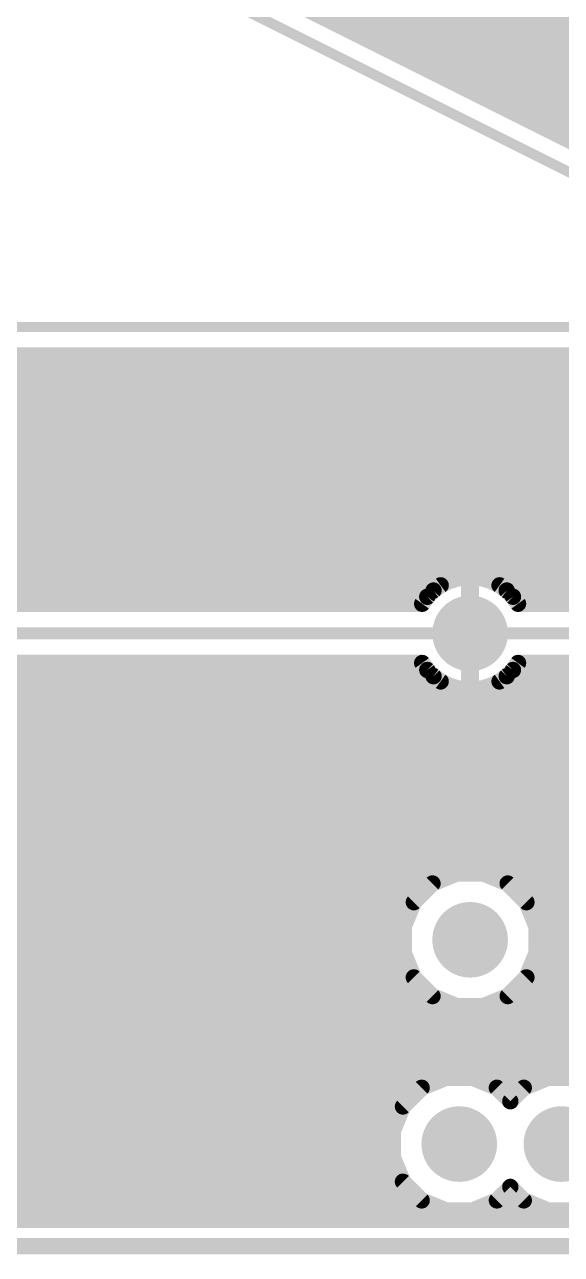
# Model space of a CAD drawing. Extents: x -0.2 to 78.9, y -2.7 to 86.6.
# Drawn here: x 28.29 to 41.64, y -2.74 to 27.84 of the extents above; entities that cross this region are included whole.
import ezdxf

# ---------------------------------------------------------------- set-up
doc = ezdxf.new("R2010")
doc.units = 0
for name, color, linetype in [('16', 174, 'CONTINUOUS'), ('17', 94, 'CONTINUOUS'), ('20', 178, 'CONTINUOUS')]:
    doc.layers.add(name, color=color, linetype=linetype)

# ---------------------------------------------------------------- blocks, each defined once
blk = doc.blocks.new('ROUNDP')
at = {"const_width": 0.5}
blk.add_lwpolyline([(0, -0.25, 1), (0, 0.25, 1), (0, -0.25)], format="xyb", dxfattribs=at)

msp = doc.modelspace()

# ---------------------------------------------------------------- linework, layer by layer
at = {"layer": '16'}
for points, const_width in [([(47.1579, 22.3011), (29.6311, 31.0645)], 0.4064), ([(29.21, 30.48), (46.99, 21.59)], 0.254), ([(35.6769, 28.0416), (61.0634, 28.0416)], 0.4064), ([(36.4897, 27.6352), (60.8604, 27.6352)], 0.4064), ([(37.3025, 27.2288), (60.6745, 27.2288)], 0.4064), ([(38.1153, 26.8224), (60.579, 26.8224)], 0.4064), ([(38.9281, 26.416), (60.579, 26.416)], 0.4064), ([(39.7409, 26.0096), (60.7164, 26.0096)], 0.4064), ([(40.5537, 25.6032), (60.9618, 25.6032)], 0.4064), ([(41.3665, 25.1968), (60.962, 25.1968)], 0.4064), ([(16.51, 20.32), (67.31, 20.32)], 0.254), ([(16.7028, 19.5072), (66.9542, 19.5072)], 0.4064), ([(16.8045, 19.6088), (66.7089, 19.6088)], 0.4064), ([(16.2964, 19.1008), (78.0796, 19.1008)], 0.4064), ([(15.89, 18.6944), (78.0796, 18.6944)], 0.4064), ([(15.5466, 18.288), (78.0796, 18.288)], 0.4064), ([(15.6209, 17.8816), (78.0796, 17.8816)], 0.4064), ([(15.6209, 17.4752), (78.0796, 17.4752)], 0.4064), ([(15.4624, 17.0688), (78.0796, 17.0688)], 0.4064), ([(15.1872, 16.6624), (61.3498, 16.6624)], 0.4064), ([(15.2888, 16.256), (53.6504, 16.256)], 0.4064), ([(15.5045, 15.8496), (53.3528, 15.8496)], 0.4064), ([(15.6209, 15.4432), (53.2278, 15.4432)], 0.4064), ([(15.6209, 15.0368), (53.2277, 15.0368)], 0.4064), ([(15.5044, 14.6304), (53.3526, 14.6304)], 0.4064), ([(15.2889, 14.224), (53.6503, 14.224)], 0.4064), ([(38.6378, 13.8947), (38.4599, 13.7655)], 0.4064), ([(38.8337, 13.9946), (38.6378, 13.8947)], 0.4064), ([(39.0428, 14.0625), (38.8337, 13.9946)], 0.4064), ([(39.26, 14.0969), (39.0428, 14.0625)], 0.4064), ([(39.348, 14.0969), (39.26, 14.0969)], 0.4064), ([(39.348, 13.4365), (39.348, 14.0969)], 0.4064), ([(39.4799, 14.0969), (39.3918, 14.0969)], 0.4064), ([(39.3918, 14.0969), (39.3918, 13.4365)], 0.4064), ([(39.6971, 14.0625), (39.4799, 14.0969)], 0.4064), ([(39.9062, 13.9946), (39.6971, 14.0625)], 0.4064), ([(40.1021, 13.8947), (39.9062, 13.9946)], 0.4064), ([(40.28, 13.7655), (40.1021, 13.8947)], 0.4064), ([(14.8503, 13.8176), (38.5317, 13.8176)], 0.4064), ([(38.3044, 13.61), (38.1785, 13.4365)], 0.4064), ([(38.4599, 13.7655), (38.3044, 13.61)], 0.4064), ([(39.348, 13.8176), (39.3918, 13.8176)], 0.4064), ([(40.2083, 13.8176), (61.3495, 13.8176)], 0.4064), ([(40.4355, 13.61), (40.28, 13.7655)], 0.4064), ([(40.5614, 13.4365), (40.4355, 13.61)], 0.4064), ([(38.1785, 13.4365), (6.8071, 13.4365)], 0.4064), ([(39.3918, 13.4365), (39.348, 13.4365)], 0.4064), ([(49.3834, 13.4365), (40.5614, 13.4365)], 0.4064), ([(5.08, 12.7), (49.53, 12.7)], 0.3048), ([(6.8071, 11.9634), (38.1785, 11.9634)], 0.4064), ([(6.8071, 11.7856), (38.3087, 11.7856)], 0.4064), ([(38.1785, 11.9634), (38.3044, 11.7899)], 0.4064), ([(38.3044, 11.7899), (38.4599, 11.6344)], 0.4064), ([(39.348, 11.303), (39.348, 11.9634)], 0.4064), ([(39.348, 11.9634), (39.3918, 11.9634)], 0.4064), ([(39.348, 11.7856), (39.3918, 11.7856)], 0.4064), ([(39.3918, 11.9634), (39.3918, 11.303)], 0.4064), ([(40.28, 11.6344), (40.4355, 11.7899)], 0.4064), ([(40.4312, 11.7856), (49.4026, 11.7856)], 0.4064), ([(40.4355, 11.7899), (40.5614, 11.9634)], 0.4064), ([(40.5614, 11.9634), (49.2248, 11.9634)], 0.4064), ([(38.4599, 11.6344), (38.6378, 11.5052)], 0.4064), ([(38.6378, 11.5052), (38.8337, 11.4053)], 0.4064), ([(39.9062, 11.4053), (40.1021, 11.5052)], 0.4064), ([(40.1021, 11.5052), (40.28, 11.6344)], 0.4064), ([(6.7394, 11.3792), (38.914, 11.3792)], 0.4064), ([(38.8337, 11.4053), (39.0428, 11.3374)], 0.4064), ([(39.0428, 11.3374), (39.26, 11.303)], 0.4064), ([(39.26, 11.303), (39.348, 11.303)], 0.4064), ([(39.348, 11.3792), (39.3918, 11.3792)], 0.4064), ([(39.3918, 11.303), (39.4799, 11.303)], 0.4064), ([(39.4799, 11.303), (39.6971, 11.3374)], 0.4064), ([(39.6971, 11.3374), (39.9062, 11.4053)], 0.4064), ([(39.8258, 11.3792), (49.809, 11.3792)], 0.4064), ([(6.2374, 10.9728), (50.2154, 10.9728)], 0.4064), ([(5.6419, 10.5664), (50.6218, 10.5664)], 0.4064), ([(6.2033, 10.16), (51.0282, 10.16)], 0.4064), ([(6.4491, 9.7536), (51.4346, 9.7536)], 0.4064), ([(6.5482, 9.3472), (51.841, 9.3472)], 0.4064), ([(6.5304, 8.9408), (52.2474, 8.9408)], 0.4064), ([(6.3942, 8.5344), (52.6538, 8.5344)], 0.4064), ([(6.0914, 8.128), (53.0602, 8.128)], 0.4064), ([(0.6603, 7.7216), (53.4666, 7.7216)], 0.4064), ([(0.6603, 7.3152), (53.873, 7.3152)], 0.4064), ([(0.6603, 6.9088), (54.402, 6.9088)], 0.4064), ([(39.0415, 6.7309), (38.4347, 6.4796)], 0.4064), ([(39.6984, 6.7309), (39.0415, 6.7309)], 0.4064), ([(40.3052, 6.4796), (39.6984, 6.7309)], 0.4064), ([(0.6603, 6.5024), (38.4898, 6.5024)], 0.4064), ([(38.4347, 6.4796), (37.9703, 6.0152)], 0.4064), ([(40.2502, 6.5024), (66.1158, 6.5024)], 0.4064), ([(40.7696, 6.0152), (40.3052, 6.4796)], 0.4064), ([(0.6603, 6.096), (38.0511, 6.096)], 0.4064), ([(37.9703, 6.0152), (37.719, 5.4084)], 0.4064), ([(40.6888, 6.096), (66.5222, 6.096)], 0.4064), ([(41.0209, 5.4084), (40.7696, 6.0152)], 0.4064), ([(0.6603, 5.6896), (37.8355, 5.6896)], 0.4064), ([(40.9045, 5.6896), (66.9286, 5.6896)], 0.4064), ([(37.719, 5.4084), (37.719, 4.7515)], 0.4064), ([(41.0209, 4.7515), (41.0209, 5.4084)], 0.4064), ([(0.6603, 5.2832), (37.719, 5.2832)], 0.4064), ([(41.0209, 5.2832), (67.335, 5.2832)], 0.4064), ([(0.6603, 4.8768), (37.719, 4.8768)], 0.4064), ([(37.719, 4.7515), (37.9703, 4.1447)], 0.4064), ([(40.7696, 4.1447), (41.0209, 4.7515)], 0.4064), ([(41.0209, 4.8768), (67.7414, 4.8768)], 0.4064), ([(0.6603, 4.4704), (37.8354, 4.4704)], 0.4064), ([(40.9044, 4.4704), (68.1478, 4.4704)], 0.4064), ([(37.9703, 4.1447), (38.4347, 3.6803)], 0.4064), ([(40.3052, 3.6803), (40.7696, 4.1447)], 0.4064), ([(0.6603, 4.064), (38.051, 4.064)], 0.4064), ([(40.6889, 4.064), (68.4276, 4.064)], 0.4064), ([(0.6603, 3.6576), (38.4895, 3.6576)], 0.4064), ([(38.4347, 3.6803), (39.0415, 3.429)], 0.4064), ([(39.6984, 3.429), (40.3052, 3.6803)], 0.4064), ([(40.2503, 3.6576), (68.4276, 3.6576)], 0.4064), ([(0.6603, 3.2512), (68.4276, 3.2512)], 0.4064), ([(39.0415, 3.429), (39.6984, 3.429)], 0.4064), ([(4.7274, 2.8448), (68.8036, 2.8448)], 0.4064), ([(5.1546, 2.4384), (69.21, 2.4384)], 0.4064), ([(5.4492, 2.032), (73.2908, 2.032)], 0.4064), ([(38.7715, 1.6509), (38.1647, 1.3996)], 0.4064), ([(39.4284, 1.6509), (38.7715, 1.6509)], 0.4064), ([(40.0352, 1.3996), (39.4284, 1.6509)], 0.4064), ([(41.3115, 1.6509), (40.7047, 1.3996)], 0.4064), ([(41.9684, 1.6509), (41.3115, 1.6509)], 0.4064), ([(5.6176, 1.6256), (38.7105, 1.6256)], 0.4064), ([(38.1647, 1.3996), (37.7003, 0.9352)], 0.4064), ([(39.4895, 1.6256), (41.2505, 1.6256)], 0.4064), ([(40.3699, 1.0648), (40.0352, 1.3996)], 0.4064), ([(40.7047, 1.3996), (40.3699, 1.0648)], 0.4064), ([(5.6988, 1.2192), (37.9843, 1.2192)], 0.4064), ([(40.2156, 1.2192), (40.5243, 1.2192)], 0.4064), ([(5.6988, 0.8128), (37.6497, 0.8128)], 0.4064), ([(37.7003, 0.9352), (37.449, 0.3284)], 0.4064), ([(5.6308, 0.4064), (37.4814, 0.4064)], 0.4064), ([(37.449, 0.3284), (37.449, -0.3284)], 0.4064), ([(5.4624, 0), (37.449, 0)], 0.4064), ([(5.1866, -0.4064), (37.4813, -0.4064)], 0.4064), ([(37.449, -0.3284), (37.7003, -0.9352)], 0.4064), ([(4.7802, -0.8128), (37.6496, -0.8128)], 0.4064), ([(37.7003, -0.9352), (38.1647, -1.3996)], 0.4064), ([(40.0352, -1.3996), (40.3699, -1.0648)], 0.4064), ([(40.3699, -1.0648), (40.7047, -1.3996)], 0.4064), ([(0.6603, -1.2192), (37.9843, -1.2192)], 0.4064), ([(38.1647, -1.3996), (38.7715, -1.6509)], 0.4064), ([(39.4284, -1.6509), (40.0352, -1.3996)], 0.4064), ([(40.2155, -1.2192), (40.5243, -1.2192)], 0.4064), ([(40.7047, -1.3996), (41.3115, -1.6509)], 0.4064), ([(0.6603, -1.6256), (38.7104, -1.6256)], 0.4064), ([(38.7715, -1.6509), (39.4284, -1.6509)], 0.4064), ([(39.4894, -1.6256), (41.2504, -1.6256)], 0.4064), ([(41.3115, -1.6509), (41.9684, -1.6509)], 0.4064), ([(78.0796, -1.8796), (0.6603, -1.8796)], 0.4064)]:
    msp.add_lwpolyline(points, dxfattribs=dict(at, const_width=const_width))
at = {"layer": '16', "const_width": 0.2032}
for points in [[(36.4897, 27.7368, 1), (36.4897, 27.5336)], [(37.3025, 27.3304, 1), (37.3025, 27.1272)], [(38.1153, 26.924, 1), (38.1153, 26.7208)], [(38.9281, 26.5176, 1), (38.9281, 26.3144)], [(39.7409, 26.1112, 1), (39.7409, 25.908)], [(40.5537, 25.7048, 1), (40.5537, 25.5016)], [(41.3665, 25.2984, 1), (41.3665, 25.0952)], [(38.5916, 13.9852, 1), (38.684, 13.8042)], [(38.6975, 13.8125, 1), (38.5781, 13.9769)], [(38.8023, 14.0912, 1), (38.8651, 13.898)], [(38.8799, 13.9041, 1), (38.7875, 14.0851)], [(39.0269, 14.1628, 1), (39.0587, 13.9622)], [(39.0742, 13.9659, 1), (39.0114, 14.1591)], [(39.26, 14.1985, 1), (39.26, 13.9953)], [(39.2759, 13.9966, 1), (39.2441, 14.1972)], [(39.4496, 14.0969, 1), (39.2464, 14.0969)], [(39.3918, 14.1985, 1), (39.3918, 13.9953)], [(39.4934, 14.0969, 1), (39.2902, 14.0969)], [(39.348, 13.9953, 1), (39.348, 14.1985)], [(39.4958, 14.1972, 1), (39.464, 13.9966)], [(39.4799, 13.9953, 1), (39.4799, 14.1985)], [(39.7285, 14.1591, 1), (39.6657, 13.9659)], [(39.6812, 13.9622, 1), (39.713, 14.1628)], [(39.9524, 14.0851, 1), (39.86, 13.9041)], [(39.8748, 13.898, 1), (39.9376, 14.0912)], [(40.1618, 13.9769, 1), (40.0424, 13.8125)], [(40.0559, 13.8042, 1), (40.1483, 13.9852)], [(38.2326, 13.6818, 1), (38.3762, 13.5382)], [(38.3866, 13.5503, 1), (38.2222, 13.6697)], [(38.4002, 13.8477, 1), (38.5196, 13.6833)], [(38.5317, 13.6937, 1), (38.3881, 13.8373)], [(38.5317, 13.716, 1), (38.5317, 13.9192)], [(39.348, 13.9192, 1), (39.348, 13.716)], [(39.3918, 13.716, 1), (39.3918, 13.9192)], [(40.2083, 13.9192, 1), (40.2083, 13.716)], [(40.3518, 13.8373, 1), (40.2082, 13.6937)], [(40.2203, 13.6833, 1), (40.3397, 13.8477)], [(40.5177, 13.6697, 1), (40.3533, 13.5503)], [(40.3637, 13.5382, 1), (40.5073, 13.6818)], [(38.0963, 13.4962, 1), (38.2607, 13.3768)], [(38.1785, 13.3349, 1), (38.1785, 13.5381)], [(39.348, 13.5381, 1), (39.348, 13.3349)], [(39.2464, 13.4365, 1), (39.4496, 13.4365)], [(39.2902, 13.4365, 1), (39.4934, 13.4365)], [(39.3918, 13.3349, 1), (39.3918, 13.5381)], [(40.5614, 13.5381, 1), (40.5614, 13.3349)], [(40.4792, 13.3768, 1), (40.6436, 13.4962)], [(38.2607, 12.0231, 1), (38.0963, 11.9037)], [(38.1785, 11.8618, 1), (38.1785, 12.065)], [(38.3762, 11.8617, 1), (38.2326, 11.7181)], [(38.2222, 11.7302, 1), (38.3866, 11.8496)], [(38.3087, 11.684, 1), (38.3087, 11.8872)], [(39.4496, 11.9634, 1), (39.2464, 11.9634)], [(39.348, 12.065, 1), (39.348, 11.8618)], [(39.348, 11.8872, 1), (39.348, 11.684)], [(39.4934, 11.9634, 1), (39.2902, 11.9634)], [(39.3918, 11.8618, 1), (39.3918, 12.065)], [(39.3918, 11.684, 1), (39.3918, 11.8872)], [(40.4312, 11.8872, 1), (40.4312, 11.684)], [(40.3533, 11.8496, 1), (40.5177, 11.7302)], [(40.5073, 11.7181, 1), (40.3637, 11.8617)], [(40.5614, 12.065, 1), (40.5614, 11.8618)], [(40.6436, 11.9037, 1), (40.4792, 12.0231)], [(38.5196, 11.7166, 1), (38.4002, 11.5522)], [(38.3881, 11.5626, 1), (38.5317, 11.7062)], [(38.684, 11.5957, 1), (38.5916, 11.4147)], [(38.5781, 11.423, 1), (38.6975, 11.5874)], [(40.0424, 11.5874, 1), (40.1618, 11.423)], [(40.1483, 11.4147, 1), (40.0559, 11.5957)], [(40.2082, 11.7062, 1), (40.3518, 11.5626)], [(40.3397, 11.5522, 1), (40.2203, 11.7166)], [(38.8651, 11.5019, 1), (38.8023, 11.3087)], [(38.7875, 11.3148, 1), (38.8799, 11.4958)], [(38.914, 11.2776, 1), (38.914, 11.4808)], [(39.0587, 11.4377, 1), (39.0269, 11.2371)], [(39.0114, 11.2408, 1), (39.0742, 11.434)], [(39.26, 11.4046, 1), (39.26, 11.2014)], [(39.2441, 11.2027, 1), (39.2759, 11.4033)], [(39.348, 11.4808, 1), (39.348, 11.2776)], [(39.2464, 11.303, 1), (39.4496, 11.303)], [(39.3918, 11.4046, 1), (39.3918, 11.2014)], [(39.2902, 11.303, 1), (39.4934, 11.303)], [(39.348, 11.2014, 1), (39.348, 11.4046)], [(39.464, 11.4033, 1), (39.4958, 11.2027)], [(39.3918, 11.2776, 1), (39.3918, 11.4808)], [(39.4799, 11.2014, 1), (39.4799, 11.4046)], [(39.6657, 11.434, 1), (39.7285, 11.2408)], [(39.713, 11.2371, 1), (39.6812, 11.4377)], [(39.8258, 11.4808, 1), (39.8258, 11.2776)], [(39.86, 11.4958, 1), (39.9524, 11.3148)], [(39.9376, 11.3087, 1), (39.8748, 11.5019)], [(39.0415, 6.8325, 1), (39.0415, 6.6293)], [(39.0804, 6.637, 1), (39.0026, 6.8248)], [(39.7373, 6.8248, 1), (39.6595, 6.637)], [(39.6984, 6.6293, 1), (39.6984, 6.8325)], [(38.3958, 6.5735, 1), (38.4736, 6.3857)], [(38.5065, 6.4078, 1), (38.3629, 6.5514)], [(38.4898, 6.4008, 1), (38.4898, 6.604)], [(40.2502, 6.604, 1), (40.2502, 6.4008)], [(40.377, 6.5514, 1), (40.2334, 6.4078)], [(40.2663, 6.3857, 1), (40.3441, 6.5735)], [(37.8985, 6.087, 1), (38.0421, 5.9434)], [(38.0642, 5.9763, 1), (37.8764, 6.0541)], [(38.0511, 5.9944, 1), (38.0511, 6.1976)], [(40.6888, 6.1976, 1), (40.6888, 5.9944)], [(40.8635, 6.0541, 1), (40.6757, 5.9763)], [(40.6978, 5.9434, 1), (40.8414, 6.087)], [(37.8355, 5.588, 1), (37.8355, 5.7912)], [(40.9045, 5.7912, 1), (40.9045, 5.588)], [(37.8206, 5.4084, 1), (37.6174, 5.4084)], [(37.6251, 5.4473, 1), (37.8129, 5.3695)], [(41.1225, 5.4084, 1), (40.9193, 5.4084)], [(40.927, 5.3695, 1), (41.1148, 5.4473)], [(37.719, 5.1816, 1), (37.719, 5.3848)], [(41.0209, 5.3848, 1), (41.0209, 5.1816)], [(37.8129, 4.7904, 1), (37.6251, 4.7126)], [(37.719, 4.7752, 1), (37.719, 4.9784)], [(41.0209, 4.9784, 1), (41.0209, 4.7752)], [(41.1148, 4.7126, 1), (40.927, 4.7904)], [(37.6174, 4.7515, 1), (37.8206, 4.7515)], [(37.8354, 4.3688, 1), (37.8354, 4.572)], [(40.9044, 4.572, 1), (40.9044, 4.3688)], [(40.9193, 4.7515, 1), (41.1225, 4.7515)], [(38.0421, 4.2165, 1), (37.8985, 4.0729)], [(37.8764, 4.1058, 1), (38.0642, 4.1836)], [(40.6757, 4.1836, 1), (40.8635, 4.1058)], [(40.8414, 4.0729, 1), (40.6978, 4.2165)], [(38.051, 3.9624, 1), (38.051, 4.1656)], [(40.6889, 4.1656, 1), (40.6889, 3.9624)], [(38.4736, 3.7742, 1), (38.3958, 3.5864)], [(38.3629, 3.6085, 1), (38.5065, 3.7521)], [(38.4895, 3.556, 1), (38.4895, 3.7592)], [(40.2503, 3.7592, 1), (40.2503, 3.556)], [(40.2334, 3.7521, 1), (40.377, 3.6085)], [(40.3441, 3.5864, 1), (40.2663, 3.7742)], [(39.0415, 3.5306, 1), (39.0415, 3.3274)], [(39.0026, 3.3351, 1), (39.0804, 3.5229)], [(39.6595, 3.5229, 1), (39.7373, 3.3351)], [(39.6984, 3.3274, 1), (39.6984, 3.5306)], [(38.7715, 1.7525, 1), (38.7715, 1.5493)], [(38.8104, 1.557, 1), (38.7326, 1.7448)], [(39.4673, 1.7448, 1), (39.3895, 1.557)], [(39.4284, 1.5493, 1), (39.4284, 1.7525)], [(41.3115, 1.7525, 1), (41.3115, 1.5493)], [(41.3504, 1.557, 1), (41.2726, 1.7448)], [(38.1258, 1.4935, 1), (38.2036, 1.3057)], [(38.2365, 1.3278, 1), (38.0929, 1.4714)], [(38.7105, 1.524, 1), (38.7105, 1.7272)], [(39.4895, 1.7272, 1), (39.4895, 1.524)], [(40.1071, 1.4714, 1), (39.9633, 1.3278)], [(39.9963, 1.3057, 1), (40.0741, 1.4935)], [(40.6658, 1.4935, 1), (40.7436, 1.3057)], [(40.7765, 1.3278, 1), (40.6329, 1.4714)], [(41.2505, 1.524, 1), (41.2505, 1.7272)], [(37.9843, 1.1176, 1), (37.9843, 1.3208)], [(40.2156, 1.3208, 1), (40.2156, 1.1176)], [(40.2981, 1.1366, 1), (40.4417, 0.993)], [(40.298, 0.993, 1), (40.4418, 1.1366)], [(40.5243, 1.1176, 1), (40.5243, 1.3208)], [(37.6285, 1.007, 1), (37.7721, 0.8634)], [(37.7942, 0.8963, 1), (37.6064, 0.9741)], [(37.6497, 0.7112, 1), (37.6497, 0.9144)], [(37.5506, 0.3284, 1), (37.3474, 0.3284)], [(37.3551, 0.3673, 1), (37.5429, 0.2895)], [(37.4814, 0.3048, 1), (37.4814, 0.508)], [(37.449, -0.1016, 1), (37.449, 0.1016)], [(37.5429, -0.2895, 1), (37.3551, -0.3673)], [(37.3474, -0.3284, 1), (37.5506, -0.3284)], [(37.4813, -0.508, 1), (37.4813, -0.3048)], [(37.6496, -0.9144, 1), (37.6496, -0.7112)], [(37.7721, -0.8634, 1), (37.6285, -1.007)], [(37.6064, -0.9741, 1), (37.7942, -0.8963)], [(40.4417, -0.993, 1), (40.2981, -1.1366)], [(40.4418, -1.1366, 1), (40.298, -0.993)], [(37.9843, -1.3208, 1), (37.9843, -1.1176)], [(38.2036, -1.3057, 1), (38.1258, -1.4935)], [(40.0741, -1.4935, 1), (39.9963, -1.3057)], [(40.2155, -1.1176, 1), (40.2155, -1.3208)], [(40.5243, -1.3208, 1), (40.5243, -1.1176)], [(40.7436, -1.3057, 1), (40.6658, -1.4935)], [(38.0929, -1.4714, 1), (38.2365, -1.3278)], [(38.7715, -1.5493, 1), (38.7715, -1.7525)], [(38.7104, -1.7272, 1), (38.7104, -1.524)], [(38.7326, -1.7448, 1), (38.8104, -1.557)], [(39.3895, -1.557, 1), (39.4673, -1.7448)], [(39.4894, -1.524, 1), (39.4894, -1.7272)], [(39.4284, -1.7525, 1), (39.4284, -1.5493)], [(39.9633, -1.3278, 1), (40.1071, -1.4714)], [(40.6329, -1.4714, 1), (40.7765, -1.3278)], [(41.3115, -1.5493, 1), (41.3115, -1.7525)], [(41.2504, -1.7272, 1), (41.2504, -1.524)], [(41.2726, -1.7448, 1), (41.3504, -1.557)]]:
    msp.add_lwpolyline(points, format="xyb", dxfattribs=at)
at = {"layer": '20', "const_width": 0.4064}
msp.add_lwpolyline([(78.74, -2.54), (0, -2.54)], dxfattribs=at)

# ---------------------------------------------------------------- block references
at = {"layer": '17', "xscale": 1.8796, "yscale": 1.8796, "rotation": 90}
for p in [(39.37, 12.7), (39.37, 5.08), (39.1, 0), (41.64, 0)]:
    msp.add_blockref('ROUNDP', p, dxfattribs=at)

doc.saveas('drawing.dxf')
